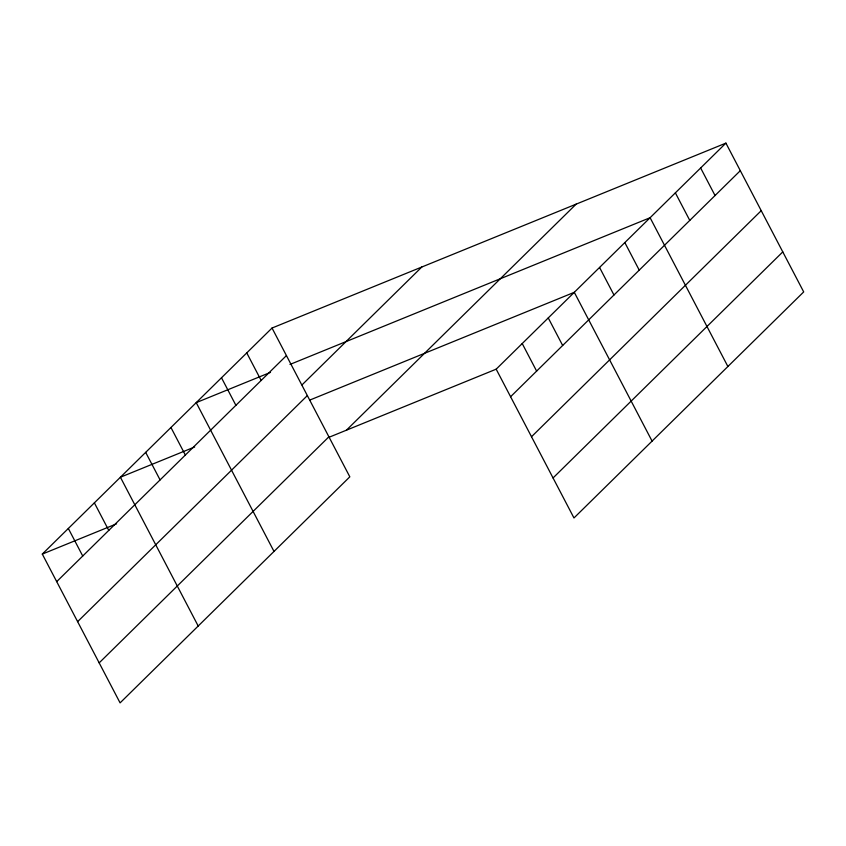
<?xml version="1.0" encoding="UTF-8"?>
<svg xmlns="http://www.w3.org/2000/svg" width="846" height="846" viewBox="0 0 846 846"><rect width="100%" height="100%" fill="white"/><g stroke="black" fill="none" stroke-linecap="round" stroke-linejoin="round"><path stroke-width="1.27" d="M272.031 328.037L349.821 476.827L120.09 702.878L42.3 554.088L272.031 328.037L725.91 143.122L803.7 291.912L573.969 517.964L496.179 369.173L725.91 143.122M56.703 581.636L286.434 355.584M302.011 384.898L421.816 267.008M77.621 621.651L307.352 395.59M99.172 662.873L328.904 436.811M346.405 430.202L576.137 204.14M510.582 396.732L740.313 170.67M531.5 436.737L761.231 210.675M553.051 477.958L782.783 251.897M270.498 372.367L196.219 402.633L274.009 551.423M289.988 364.436L650.098 217.718L727.888 366.508M194.686 446.963L120.407 477.229L198.197 626.019M309.668 400.126L574.297 292.314L652.076 441.104M42.3 554.088L116.579 523.822M328.46 437.509L496.179 369.173M700.647 167.984L715.05 195.532M675.372 192.856L689.776 220.404M624.834 242.58L639.238 270.138M599.56 267.452L613.963 295M548.261 317.937L562.664 345.485M522.225 343.561L536.628 371.108M246.757 352.898L261.16 380.446M221.493 377.76L235.897 405.319M170.945 427.494L185.348 455.042M145.681 452.367L160.084 479.915M94.371 502.852L108.774 530.4M68.336 528.464L82.739 556.023"/></g></svg>
